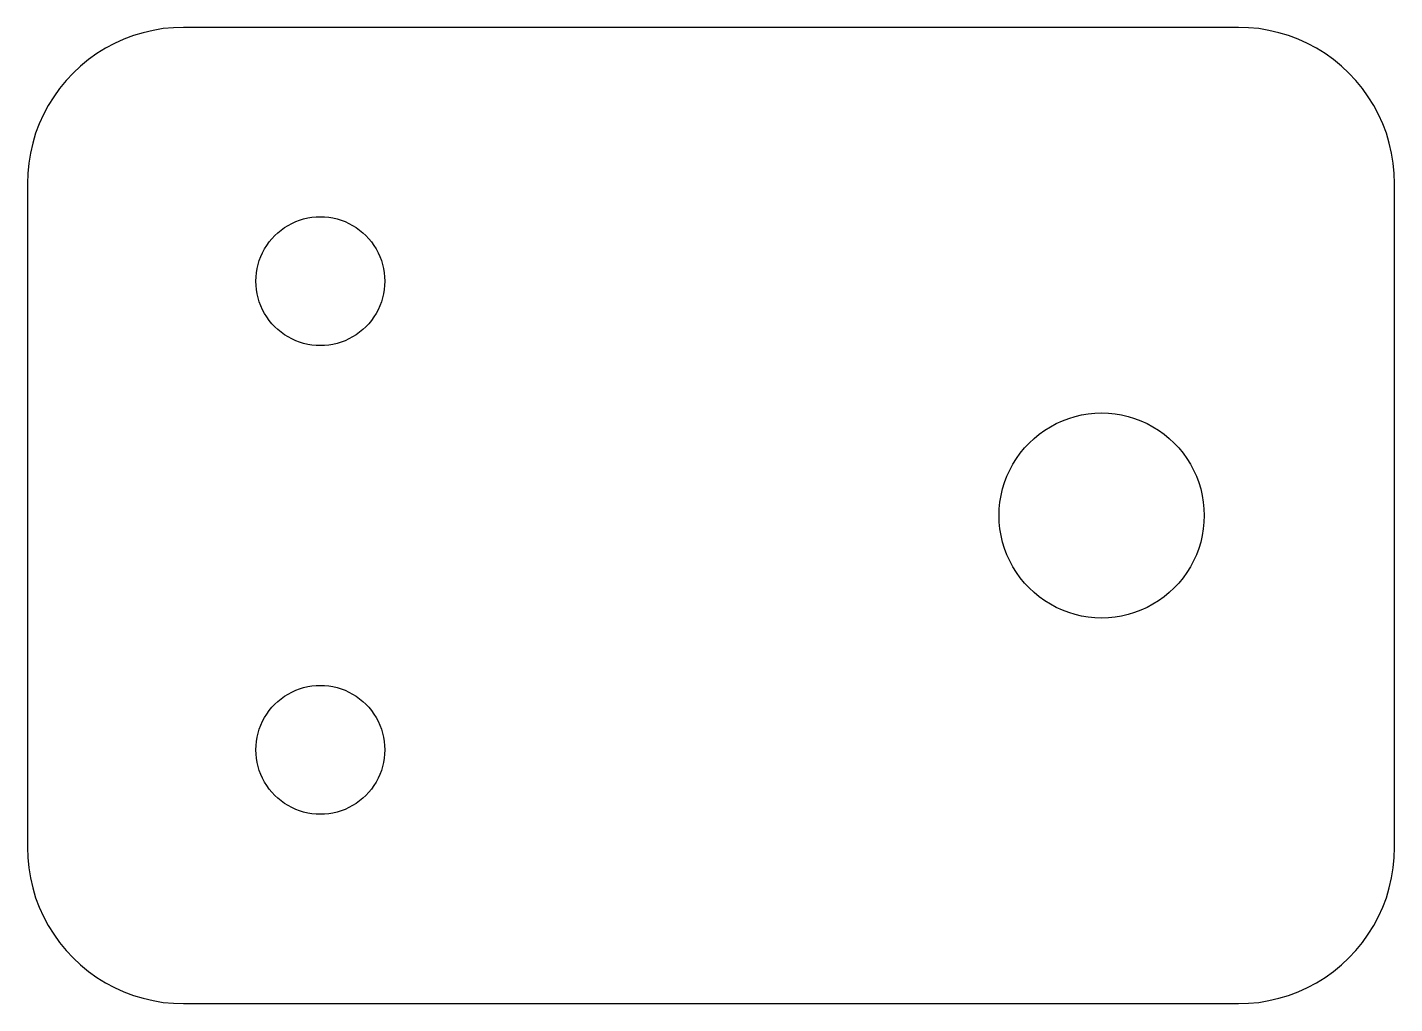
# Model space of a CAD drawing. Header units: millimetres. Extents: x -35 to 35, y -25 to 25.
import ezdxf

# ---------------------------------------------------------------- set-up
doc = ezdxf.new("R2010")
doc.units = ezdxf.units.MM

msp = doc.modelspace()

# ---------------------------------------------------------------- linework, layer by layer
at = {"layer": 'SCHNITT'}
for points in [[(27.523, -24.983), (28.044, -24.932), (28.561, -24.846), (29.071, -24.727), (29.572, -24.575), (30.061, -24.391), (30.538, -24.175), (31, -23.928), (31.445, -23.652), (31.87, -23.347), (32.275, -23.015), (32.657, -22.657), (33.015, -22.275), (33.347, -21.87), (33.652, -21.445), (33.928, -21), (34.175, -20.538), (34.391, -20.061), (34.575, -19.572), (34.727, -19.071), (34.846, -18.561), (34.932, -18.044), (34.983, -17.523), (35, -17), (35, 17), (34.983, 17.523), (34.932, 18.044), (34.846, 18.561), (34.727, 19.071), (34.575, 19.572), (34.391, 20.061), (34.175, 20.538), (33.928, 21), (33.652, 21.445), (33.347, 21.87), (33.015, 22.275), (32.657, 22.657), (32.275, 23.015), (31.87, 23.347), (31.445, 23.652), (31, 23.928), (30.538, 24.175), (30.061, 24.391), (29.572, 24.575), (29.071, 24.727), (28.561, 24.846), (28.044, 24.932), (27.523, 24.983), (27, 25), (-27, 25), (-27.523, 24.983), (-28.044, 24.932), (-28.561, 24.846), (-29.071, 24.727), (-29.572, 24.575), (-30.061, 24.391), (-30.538, 24.175), (-31, 23.928), (-31.445, 23.652), (-31.87, 23.347), (-32.275, 23.015), (-32.657, 22.657), (-33.015, 22.275), (-33.347, 21.87), (-33.652, 21.445), (-33.928, 21), (-34.175, 20.538), (-34.391, 20.061), (-34.575, 19.572), (-34.727, 19.071), (-34.846, 18.561), (-34.932, 18.044), (-34.983, 17.523), (-35, 17), (-35, -17), (-34.983, -17.523), (-34.932, -18.044), (-34.846, -18.561), (-34.727, -19.071), (-34.575, -19.572), (-34.391, -20.061), (-34.175, -20.538), (-33.928, -21), (-33.652, -21.445), (-33.347, -21.87), (-33.015, -22.275), (-32.657, -22.657), (-32.275, -23.015), (-31.87, -23.347), (-31.445, -23.652), (-31, -23.928), (-30.538, -24.175), (-30.061, -24.391), (-29.572, -24.575), (-29.071, -24.727), (-28.561, -24.846), (-28.044, -24.932), (-27.523, -24.983), (-27, -25), (27, -25)], [(-20.216, 8.707), (-20.431, 8.728), (-20.644, 8.763), (-20.854, 8.812), (-21.061, 8.875), (-21.263, 8.951), (-21.46, 9.04), (-21.65, 9.142), (-21.833, 9.256), (-22.009, 9.382), (-22.176, 9.519), (-22.333, 9.667), (-22.481, 9.824), (-22.618, 9.991), (-22.744, 10.167), (-22.858, 10.35), (-22.96, 10.54), (-23.049, 10.737), (-23.125, 10.939), (-23.188, 11.146), (-23.237, 11.356), (-23.272, 11.569), (-23.293, 11.784), (-23.3, 12), (-23.293, 12.216), (-23.272, 12.431), (-23.237, 12.644), (-23.188, 12.854), (-23.125, 13.061), (-23.049, 13.263), (-22.96, 13.46), (-22.858, 13.65), (-22.744, 13.833), (-22.618, 14.009), (-22.481, 14.176), (-22.333, 14.333), (-22.176, 14.481), (-22.009, 14.618), (-21.833, 14.744), (-21.65, 14.858), (-21.46, 14.96), (-21.263, 15.049), (-21.061, 15.125), (-20.854, 15.188), (-20.644, 15.237), (-20.431, 15.272), (-20.216, 15.293), (-20, 15.3), (-19.784, 15.293), (-19.569, 15.272), (-19.356, 15.237), (-19.146, 15.188), (-18.939, 15.125), (-18.737, 15.049), (-18.54, 14.96), (-18.35, 14.858), (-18.167, 14.744), (-17.991, 14.618), (-17.824, 14.481), (-17.667, 14.333), (-17.519, 14.176), (-17.382, 14.009), (-17.256, 13.833), (-17.142, 13.65), (-17.04, 13.46), (-16.951, 13.263), (-16.875, 13.061), (-16.812, 12.854), (-16.763, 12.644), (-16.728, 12.431), (-16.707, 12.216), (-16.7, 12), (-16.707, 11.784), (-16.728, 11.569), (-16.763, 11.356), (-16.812, 11.146), (-16.875, 10.939), (-16.951, 10.737), (-17.04, 10.54), (-17.142, 10.35), (-17.256, 10.167), (-17.382, 9.991), (-17.519, 9.824), (-17.667, 9.667), (-17.824, 9.519), (-17.991, 9.382), (-18.167, 9.256), (-18.35, 9.142), (-18.54, 9.04), (-18.737, 8.951), (-18.939, 8.875), (-19.146, 8.812), (-19.356, 8.763), (-19.569, 8.728), (-19.784, 8.707), (-20, 8.7)], [(19.657, -5.239), (19.315, -5.205), (18.976, -5.149), (18.641, -5.071), (18.312, -4.971), (17.991, -4.85), (17.678, -4.709), (17.375, -4.547), (17.083, -4.365), (16.804, -4.165), (16.538, -3.947), (16.288, -3.712), (16.053, -3.462), (15.835, -3.196), (15.635, -2.917), (15.453, -2.625), (15.291, -2.322), (15.15, -2.009), (15.029, -1.688), (14.929, -1.359), (14.851, -1.024), (14.795, -0.685), (14.761, -0.343), (14.75, 0), (14.761, 0.343), (14.795, 0.685), (14.851, 1.024), (14.929, 1.359), (15.029, 1.688), (15.15, 2.009), (15.291, 2.322), (15.453, 2.625), (15.635, 2.917), (15.835, 3.196), (16.053, 3.462), (16.288, 3.712), (16.538, 3.947), (16.804, 4.165), (17.083, 4.365), (17.375, 4.547), (17.678, 4.709), (17.991, 4.85), (18.312, 4.971), (18.641, 5.071), (18.976, 5.149), (19.315, 5.205), (19.657, 5.239), (20, 5.25), (20.343, 5.239), (20.685, 5.205), (21.024, 5.149), (21.359, 5.071), (21.688, 4.971), (22.009, 4.85), (22.322, 4.709), (22.625, 4.547), (22.917, 4.365), (23.196, 4.165), (23.462, 3.947), (23.712, 3.712), (23.947, 3.462), (24.165, 3.196), (24.365, 2.917), (24.547, 2.625), (24.709, 2.322), (24.85, 2.009), (24.971, 1.688), (25.071, 1.359), (25.149, 1.024), (25.205, 0.685), (25.239, 0.343), (25.25, 0), (25.239, -0.343), (25.205, -0.685), (25.149, -1.024), (25.071, -1.359), (24.971, -1.688), (24.85, -2.009), (24.709, -2.322), (24.547, -2.625), (24.365, -2.917), (24.165, -3.196), (23.947, -3.462), (23.712, -3.712), (23.462, -3.947), (23.196, -4.165), (22.917, -4.365), (22.625, -4.547), (22.322, -4.709), (22.009, -4.85), (21.688, -4.971), (21.359, -5.071), (21.024, -5.149), (20.685, -5.205), (20.343, -5.239), (20, -5.25)], [(-20.216, -15.293), (-20.431, -15.272), (-20.644, -15.237), (-20.854, -15.188), (-21.061, -15.125), (-21.263, -15.049), (-21.46, -14.96), (-21.65, -14.858), (-21.833, -14.744), (-22.009, -14.618), (-22.176, -14.481), (-22.333, -14.333), (-22.481, -14.176), (-22.618, -14.009), (-22.744, -13.833), (-22.858, -13.65), (-22.96, -13.46), (-23.049, -13.263), (-23.125, -13.061), (-23.188, -12.854), (-23.237, -12.644), (-23.272, -12.431), (-23.293, -12.216), (-23.3, -12), (-23.293, -11.784), (-23.272, -11.569), (-23.237, -11.356), (-23.188, -11.146), (-23.125, -10.939), (-23.049, -10.737), (-22.96, -10.54), (-22.858, -10.35), (-22.744, -10.167), (-22.618, -9.991), (-22.481, -9.824), (-22.333, -9.667), (-22.176, -9.519), (-22.009, -9.382), (-21.833, -9.256), (-21.65, -9.142), (-21.46, -9.04), (-21.263, -8.951), (-21.061, -8.875), (-20.854, -8.812), (-20.644, -8.763), (-20.431, -8.728), (-20.216, -8.707), (-20, -8.7), (-19.784, -8.707), (-19.569, -8.728), (-19.356, -8.763), (-19.146, -8.812), (-18.939, -8.875), (-18.737, -8.951), (-18.54, -9.04), (-18.35, -9.142), (-18.167, -9.256), (-17.991, -9.382), (-17.824, -9.519), (-17.667, -9.667), (-17.519, -9.824), (-17.382, -9.991), (-17.256, -10.167), (-17.142, -10.35), (-17.04, -10.54), (-16.951, -10.737), (-16.875, -10.939), (-16.812, -11.146), (-16.763, -11.356), (-16.728, -11.569), (-16.707, -11.784), (-16.7, -12), (-16.707, -12.216), (-16.728, -12.431), (-16.763, -12.644), (-16.812, -12.854), (-16.875, -13.061), (-16.951, -13.263), (-17.04, -13.46), (-17.142, -13.65), (-17.256, -13.833), (-17.382, -14.009), (-17.519, -14.176), (-17.667, -14.333), (-17.824, -14.481), (-17.991, -14.618), (-18.167, -14.744), (-18.35, -14.858), (-18.54, -14.96), (-18.737, -15.049), (-18.939, -15.125), (-19.146, -15.188), (-19.356, -15.237), (-19.569, -15.272), (-19.784, -15.293), (-20, -15.3)]]:
    msp.add_lwpolyline(points, close=True, dxfattribs=at)

doc.saveas('drawing.dxf')
